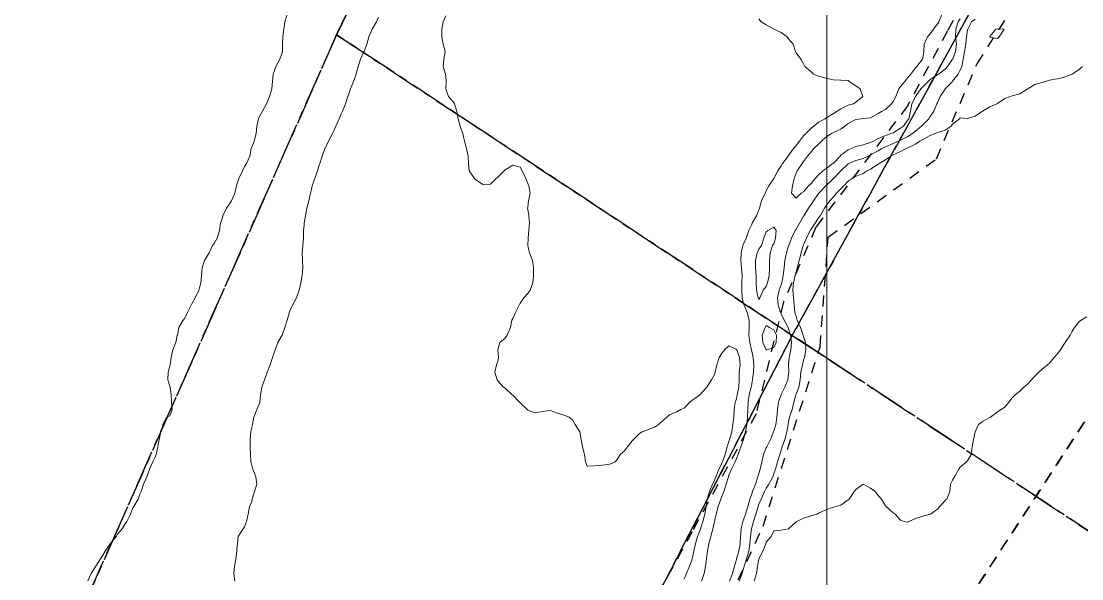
# Model space of a CAD drawing. Header units: centimetres. Extents: x 0 to 642158, y -847 to 649707.
# Drawn here: x 616212.8 to 616283.9, y 620628.4 to 620665.8 of the extents above; entities that cross this region are included whole.
import ezdxf

# ---------------------------------------------------------------- set-up
doc = ezdxf.new("R2010")
doc.units = ezdxf.units.CM
doc.header["$MEASUREMENT"] = 0
doc.linetypes.add('CENTERX2', pattern=[4, 2.5, -0.5, 0.5, -0.5])
doc.linetypes.add('JIS_02_0.7', pattern=[1.35, 0.75, -0.6])
for name, color, linetype, lineweight in [('MEV_grille', 254, 'Continuous', 9), ('WAL_parcellaire agricole', 7, 'JIS_02_0.7', 25), ('WAL_topographie 0.5', 253, 'Continuous', 20)]:
    doc.layers.add(name, color=color, linetype=linetype, lineweight=lineweight)
doc.layers.add('SPW_parcellaire cadastral', color=7, linetype='CENTERX2', lineweight=25, true_color=0xff0542)

# ---------------------------------------------------------------- blocks, each defined once
blk = doc.blocks.new('*U112')
at = {"layer": 'MEV_grille', "transparency": 33554687}
blk.add_lwpolyline([(0, 1825.476), (0, -1825.476)], dxfattribs=at)
blk = doc.blocks.new('*U113')
at = {"layer": 'MEV_grille', "color": 0, "linetype": 'ByBlock', "lineweight": -2, "transparency": 16777216}
blk.add_blockref('*U112', (900, 0), dxfattribs=at)

msp = doc.modelspace()

# ---------------------------------------------------------------- linework, layer by layer
at = {"layer": 'SPW_parcellaire cadastral'}
for points in [[(616233.938, 620664.885), (616202.718, 620594.404), (616193.653, 620578.812), (616059.536, 620788.639), (616090.293, 620793.326), (616104.658, 620794.238), (616137.678, 620793.39), (616165.865, 620749.948), (616245.087, 620688.12), (616233.938, 620664.885)], [(616233.938, 620664.885), (616245.087, 620688.12), (616256.709, 620706.96), (616260.247, 620704.119), (616286.04, 620683.905), (616266.431, 620648.245), (616264.497, 620644.728), (616233.938, 620664.885)], [(616341.973, 620593.577), (616267.003, 620643.075), (616264.497, 620644.728), (616266.431, 620648.245), (616286.04, 620683.905), (616365.994, 620621.357), (616353.954, 620608.374), (616341.973, 620593.577)], [(616233.938, 620664.885), (616264.497, 620644.728), (616234.891, 620587.631), (616229.797, 620577.554), (616202.718, 620594.404), (616233.938, 620664.885)], [(616341.973, 620593.577), (616295.418, 620535.924), (616265.328, 620555.01), (616238.886, 620571.786), (616236.432, 620573.367), (616234.338, 620574.673), (616229.797, 620577.554), (616234.891, 620587.631), (616264.497, 620644.728), (616267.003, 620643.075), (616341.973, 620593.577)]]:
    msp.add_lwpolyline(points, dxfattribs=at)
at = {"layer": 'WAL_parcellaire agricole'}
for points in [[(616052.891, 620793.615), (616133.223, 620798.458), (616172.383, 620852.629), (616251.222, 620803.638), (616254.888, 620802.306), (616255.997, 620774.617), (616257.4, 620703.807), (616283.569, 620681.31), (616274.904, 620665.143), (616272.238, 620660.142), (616266.073, 620651.975), (616263.907, 620646.975), (616262.074, 620639.475), (616257.786, 620631.565), (616227.415, 620576.971), (616199.663, 620598.301), (616185.082, 620583.966), (616052.891, 620793.615)], [(616287.653, 620679.686), (616303.279, 620668.313), (616259.287, 620600.933), (616248.664, 620583.807), (616242.083, 620565.973), (616233.291, 620571.43), (616233.79, 620575.055), (616243.788, 620593.931), (616244.663, 620598.806), (616247.662, 620601.682), (616249.537, 620607.057), (616252.411, 620609.932), (616262.533, 620631.933), (616266.359, 620643.961), (616266.906, 620651.309), (616274.155, 620656.559), (616276.883, 620662.936), (616287.653, 620679.686)], [(616141.274, 620365.797), (616180.602, 620411.801), (616201.931, 620443.553), (616224.178, 620472.805), (616228.426, 620487.806), (616231.923, 620510.306), (616242.083, 620565.973), (616248.664, 620583.807), (616259.287, 620600.933), (616303.279, 620668.313), (616366.784, 620618.445), (616356.911, 620606.444), (616410.666, 620553.326), (616451.671, 620512.331)]]:
    msp.add_lwpolyline(points, dxfattribs=at)
at = {"layer": 'WAL_topographie 0.5'}
for points in [[(616230.618, 620666.25), (616230.471, 620665.75), (616230.398, 620665.25), (616230.321, 620664.75), (616230.305, 620664.25), (616230.307, 620663.75), (616230.25, 620663.56), (616230.13, 620663.25), (616229.852, 620662.75), (616229.75, 620662.427), (616229.689, 620662.25), (616229.634, 620661.75), (616229.588, 620661.25), (616229.431, 620660.75), (616229.25, 620660.303), (616229.229, 620660.25), (616228.963, 620659.75), (616228.75, 620659.367), (616228.698, 620659.25), (616228.579, 620658.75), (616228.547, 620658.25), (616228.413, 620657.75), (616228.25, 620657.345), (616228.202, 620657.25), (616228.121, 620656.75), (616227.893, 620656.25), (616227.75, 620656.04), (616227.619, 620655.75), (616227.377, 620655.25), (616227.25, 620654.844), (616227.225, 620654.75), (616227.103, 620654.25), (616226.896, 620653.75), (616226.75, 620653.556), (616226.542, 620653.25), (616226.315, 620652.75), (616226.25, 620652.539), (616226.16, 620652.25), (616226.092, 620651.75), (616225.928, 620651.25), (616225.75, 620650.941), (616225.623, 620650.75), (616225.382, 620650.25), (616225.25, 620650.044), (616225.078, 620649.75), (616224.909, 620649.25), (616224.874, 620648.75), (616224.834, 620648.25), (616224.75, 620647.904), (616224.696, 620647.75), (616224.449, 620647.25), (616224.25, 620646.878), (616224.174, 620646.75), (616223.937, 620646.25), (616223.75, 620645.875), (616223.642, 620645.75), (616223.348, 620645.25), (616223.259, 620644.75), (616223.25, 620644.712), (616223.15, 620644.25), (616222.963, 620643.75), (616222.836, 620643.25), (616222.768, 620642.75), (616222.75, 620642.667), (616222.634, 620642.25), (616222.607, 620641.75), (616222.75, 620641.321), (616222.782, 620641.25), (616222.845, 620640.75), (616222.872, 620640.25), (616222.897, 620639.75), (616222.75, 620639.325), (616222.536, 620639.25), (616222.283, 620638.75), (616222.25, 620638.607), (616222.154, 620638.25), (616222.03, 620637.75), (616221.957, 620637.25), (616221.844, 620636.75), (616221.75, 620636.507), (616221.612, 620636.25), (616221.396, 620635.75), (616221.25, 620635.343), (616221.206, 620635.25), (616220.992, 620634.75), (616220.829, 620634.25), (616220.75, 620634.088), (616220.618, 620633.75), (616220.329, 620633.25), (616220.25, 620633.11), (616220.104, 620632.75), (616219.876, 620632.25), (616219.75, 620632.085), (616219.545, 620631.75), (616219.25, 620631.388), (616219.15, 620631.25), (616218.75, 620630.758), (616218.743, 620630.75), (616218.414, 620630.25), (616218.25, 620629.995), (616218.108, 620629.75), (616217.791, 620629.25), (616217.75, 620629.188), (616217.486, 620628.75), (616217.25, 620628.271)], [(616236.75, 620666.069), (616236.604, 620665.75), (616236.313, 620665.25), (616236.25, 620665.093), (616236.1, 620664.75), (616235.954, 620664.25), (616235.775, 620663.75), (616235.75, 620663.693), (616235.545, 620663.25), (616235.388, 620662.75), (616235.25, 620662.282), (616235.239, 620662.25), (616235.059, 620661.75), (616234.874, 620661.25), (616234.75, 620660.914), (616234.691, 620660.75), (616234.528, 620660.25), (616234.333, 620659.75), (616234.25, 620659.574), (616234.098, 620659.25), (616233.892, 620658.75), (616233.75, 620658.44), (616233.653, 620658.25), (616233.39, 620657.75), (616233.25, 620657.459), (616233.148, 620657.25), (616232.967, 620656.75), (616232.805, 620656.25), (616232.75, 620656.078), (616232.655, 620655.75), (616232.472, 620655.25), (616232.305, 620654.75), (616232.25, 620654.525), (616232.196, 620654.25), (616232.065, 620653.75), (616231.935, 620653.25), (616231.856, 620652.75), (616231.76, 620652.25), (616231.75, 620652.125), (616231.721, 620651.75), (616231.719, 620651.25), (616231.674, 620650.75), (616231.619, 620650.25), (616231.652, 620649.75), (616231.675, 620649.25), (616231.629, 620648.75), (616231.547, 620648.25), (616231.417, 620647.75), (616231.25, 620647.25), (616231.25, 620647.25), (616230.974, 620646.75), (616230.761, 620646.25), (616230.75, 620646.221), (616230.627, 620645.75), (616230.469, 620645.25), (616230.279, 620644.75), (616230.25, 620644.681), (616230.005, 620644.25), (616229.819, 620643.75), (616229.75, 620643.55), (616229.643, 620643.25), (616229.478, 620642.75), (616229.287, 620642.25), (616229.25, 620642.163), (616229.089, 620641.75), (616228.917, 620641.25), (616228.841, 620640.75), (616228.798, 620640.25), (616228.75, 620640.104), (616228.58, 620639.75), (616228.375, 620639.25), (616228.286, 620638.75), (616228.25, 620638.568), (616228.187, 620638.25), (616228.135, 620637.75), (616228.136, 620637.25), (616228.161, 620636.75), (616228.194, 620636.25), (616228.25, 620636.028), (616228.324, 620635.75), (616228.526, 620635.25), (616228.577, 620634.75), (616228.429, 620634.25), (616228.28, 620633.75), (616228.25, 620633.583), (616228.096, 620633.25), (616228.015, 620632.75), (616227.896, 620632.25), (616227.75, 620631.9), (616227.667, 620631.75), (616227.333, 620631.25), (616227.283, 620630.75), (616227.25, 620630.417), (616227.239, 620630.25), (616227.174, 620629.75), (616227.093, 620629.25), (616227.046, 620628.75), (616227.102, 620628.25)], [(616241.25, 620666.139), (616241.091, 620665.75), (616240.988, 620665.25), (616240.988, 620664.75), (616241.079, 620664.25), (616241.213, 620663.75), (616241.12, 620663.25), (616241.089, 620662.75), (616241.233, 620662.25), (616241.25, 620662.083), (616241.29, 620661.75), (616241.25, 620661.25), (616241.442, 620660.75), (616241.75, 620660.386), (616241.831, 620660.25), (616242.007, 620659.75), (616242.089, 620659.25), (616242.225, 620658.75), (616242.25, 620658.694), (616242.398, 620658.25), (616242.521, 620657.75), (616242.636, 620657.25), (616242.75, 620656.75), (616242.75, 620656.75), (616242.788, 620656.25), (616242.826, 620655.75), (616243.176, 620655.25), (616243.25, 620655.183), (616243.75, 620654.85), (616244.25, 620654.855), (616244.645, 620655.25), (616244.75, 620655.33), (616245.179, 620655.75), (616245.25, 620655.815), (616245.75, 620656.14), (616246.25, 620656), (616246.387, 620655.75), (616246.615, 620655.25), (616246.75, 620654.908), (616246.82, 620654.75), (616246.917, 620654.25), (616246.811, 620653.75), (616246.75, 620653.333), (616246.739, 620653.25), (616246.75, 620653.188), (616246.833, 620652.75), (616246.872, 620652.25), (616246.838, 620651.75), (616246.785, 620651.25), (616246.75, 620650.75), (616246.871, 620650.25), (616247.062, 620649.75), (616247.141, 620649.25), (616247.141, 620648.75), (616247.089, 620648.25), (616246.917, 620647.75), (616246.75, 620647.523), (616246.489, 620647.25), (616246.25, 620646.883), (616246.179, 620646.75), (616245.933, 620646.25), (616245.75, 620645.857), (616245.69, 620645.75), (616245.59, 620645.25), (616245.38, 620644.75), (616245.25, 620644.55), (616244.875, 620644.25), (616244.75, 620643.75), (616244.803, 620643.25), (616244.75, 620643), (616244.659, 620642.75), (616244.55, 620642.25), (616244.7, 620641.75), (616244.75, 620641.688), (616245.139, 620641.25), (616245.25, 620641.183), (616245.714, 620640.75), (616245.75, 620640.724), (616246.2, 620640.25), (616246.25, 620640.2), (616246.724, 620639.75), (616246.75, 620639.722), (616247.25, 620639.539), (616247.75, 620639.631), (616248.25, 620639.687), (616248.75, 620639.521), (616249.25, 620639.359), (616249.528, 620639.25), (616249.75, 620639.068), (616249.945, 620638.75), (616250.25, 620638.25), (616250.25, 620638.25), (616250.333, 620637.75), (616250.417, 620637.25), (616250.558, 620636.75), (616250.617, 620636.25), (616250.75, 620635.964), (616251.25, 620635.975), (616251.75, 620636.03), (616252.25, 620636.083), (616252.607, 620636.25), (616252.75, 620636.393), (616252.958, 620636.75), (616253.25, 620636.984), (616253.45, 620637.25), (616253.75, 620637.65), (616253.85, 620637.75), (616254.25, 620638.15), (616254.417, 620638.25), (616254.75, 620638.375), (616255.25, 620638.583), (616255.517, 620638.75), (616255.75, 620638.956), (616256.083, 620639.25), (616256.25, 620639.406), (616256.75, 620639.611), (616257.027, 620639.75), (616257.25, 620639.841), (616257.625, 620640.25), (616257.75, 620640.357), (616258.25, 620640.705), (616258.301, 620640.75), (616258.75, 620641.223), (616258.768, 620641.25), (616259.071, 620641.75), (616259.25, 620642.053), (616259.324, 620642.25), (616259.43, 620642.75), (616259.58, 620643.25), (616259.75, 620643.493), (616259.952, 620643.75), (616260.25, 620644.036), (616260.75, 620643.785), (616260.765, 620643.75), (616260.947, 620643.25), (616260.994, 620642.75), (616260.933, 620642.25), (616260.933, 620641.75), (616260.904, 620641.25), (616260.798, 620640.75), (616260.75, 620640.469), (616260.67, 620640.25), (616260.606, 620639.75), (616260.567, 620639.25), (616260.518, 620638.75), (616260.431, 620638.25), (616260.288, 620637.75), (616260.25, 620637.615), (616260.123, 620637.25), (616259.989, 620636.75), (616259.822, 620636.25), (616259.75, 620636.087), (616259.578, 620635.75), (616259.362, 620635.25), (616259.25, 620634.947), (616259.149, 620634.75), (616258.94, 620634.25), (616258.792, 620633.75), (616258.75, 620633.466), (616258.714, 620633.25), (616258.632, 620632.75), (616258.502, 620632.25), (616258.331, 620631.75), (616258.25, 620631.511), (616258.135, 620631.25), (616257.994, 620630.75), (616257.891, 620630.25), (616257.778, 620629.75), (616257.75, 620629.645), (616257.605, 620629.25), (616257.403, 620628.75), (616257.25, 620628.405)], [(616262.25, 620665.938), (616262.4, 620665.75), (616262.75, 620665.544), (616263.25, 620665.25), (616263.25, 620665.25), (616263.75, 620665.028), (616264.145, 620664.75), (616264.25, 620664.607), (616264.544, 620664.25), (616264.704, 620663.75), (616264.75, 620663.659), (616265.071, 620663.25), (616265.25, 620662.938), (616265.344, 620662.75), (616265.75, 620662.389), (616265.917, 620662.25), (616266.25, 620662.107), (616266.75, 620661.971), (616267.25, 620661.852), (616267.75, 620661.833), (616268.25, 620661.806), (616268.304, 620661.75), (616268.75, 620661.461), (616269.05, 620661.25), (616269.217, 620660.75), (616268.75, 620660.368), (616268.601, 620660.25), (616268.25, 620660.151), (616267.75, 620659.916), (616267.498, 620659.75), (616267.25, 620659.6), (616266.75, 620659.284), (616266.695, 620659.25), (616266.25, 620659.027), (616265.929, 620658.75), (616265.75, 620658.61), (616265.402, 620658.25), (616265.25, 620658.099), (616264.968, 620657.75), (616264.75, 620657.449), (616264.571, 620657.25), (616264.25, 620656.779), (616264.225, 620656.75), (616263.837, 620656.25), (616263.75, 620656.092), (616263.517, 620655.75), (616263.252, 620655.25), (616263.25, 620655.246), (616262.918, 620654.75), (616262.75, 620654.422), (616262.667, 620654.25), (616262.434, 620653.75), (616262.29, 620653.25), (616262.25, 620653.14), (616262.087, 620652.75), (616261.807, 620652.25), (616261.75, 620652.114), (616261.585, 620651.75), (616261.396, 620651.25), (616261.25, 620650.904), (616261.171, 620650.75), (616261.058, 620650.25), (616261.043, 620649.75), (616261.078, 620649.25), (616261.127, 620648.75), (616261.119, 620648.25), (616261.11, 620647.75), (616261.135, 620647.25), (616261.25, 620646.784), (616261.258, 620646.75), (616261.463, 620646.25), (616261.599, 620645.75), (616261.592, 620645.25), (616261.576, 620644.75), (616261.64, 620644.25), (616261.75, 620643.755), (616261.751, 620643.75), (616261.866, 620643.25), (616261.926, 620642.75), (616261.895, 620642.25), (616261.828, 620641.75), (616261.75, 620641.346), (616261.734, 620641.25), (616261.606, 620640.75), (616261.525, 620640.25), (616261.505, 620639.75), (616261.486, 620639.25), (616261.436, 620638.75), (616261.356, 620638.25), (616261.25, 620637.833), (616261.227, 620637.75), (616261.045, 620637.25), (616260.873, 620636.75), (616260.75, 620636.467), (616260.662, 620636.25), (616260.428, 620635.75), (616260.25, 620635.349), (616260.206, 620635.25), (616260.054, 620634.75), (616259.905, 620634.25), (616259.75, 620633.866), (616259.705, 620633.75), (616259.526, 620633.25), (616259.391, 620632.75), (616259.27, 620632.25), (616259.25, 620632.164), (616259.158, 620631.75), (616259.026, 620631.25), (616258.903, 620630.75), (616258.817, 620630.25), (616258.75, 620629.803), (616258.743, 620629.75), (616258.68, 620629.25), (616258.589, 620628.75), (616258.417, 620628.25)], [(616260.283, 620628.25), (616260.487, 620628.75), (616260.623, 620629.25), (616260.75, 620629.699), (616260.762, 620629.75), (616260.9, 620630.25), (616260.994, 620630.75), (616261.026, 620631.25), (616261.063, 620631.75), (616261.181, 620632.25), (616261.25, 620632.419), (616261.368, 620632.75), (616261.514, 620633.25), (616261.65, 620633.75), (616261.75, 620634.027), (616261.83, 620634.25), (616262.017, 620634.75), (616262.188, 620635.25), (616262.25, 620635.456), (616262.344, 620635.75), (616262.451, 620636.25), (616262.564, 620636.75), (616262.75, 620637.179), (616262.781, 620637.25), (616263.035, 620637.75), (616263.234, 620638.25), (616263.25, 620638.306), (616263.383, 620638.75), (616263.457, 620639.25), (616263.503, 620639.75), (616263.562, 620640.25), (616263.742, 620640.75), (616263.75, 620640.763), (616263.996, 620641.25), (616264.195, 620641.75), (616264.25, 620642.143), (616264.263, 620642.25), (616264.25, 620642.75), (616264.25, 620642.75), (616264.25, 620642.75), (616264.281, 620643.25), (616264.407, 620643.75), (616264.453, 620644.25), (616264.378, 620644.75), (616264.25, 620645.171), (616264.222, 620645.25), (616263.95, 620645.75), (616263.75, 620646.168), (616263.712, 620646.25), (616263.552, 620646.75), (616263.502, 620647.25), (616263.623, 620647.75), (616263.75, 620648.116), (616263.79, 620648.25), (616263.894, 620648.75), (616263.947, 620649.25), (616263.993, 620649.75), (616264.097, 620650.25), (616264.25, 620650.729), (616264.257, 620650.75), (616264.452, 620651.25), (616264.694, 620651.75), (616264.75, 620651.848), (616264.975, 620652.25), (616265.25, 620652.715), (616265.272, 620652.75), (616265.587, 620653.25), (616265.75, 620653.495), (616265.912, 620653.75), (616266.25, 620654.232), (616266.265, 620654.25), (616266.743, 620654.75), (616266.75, 620654.757), (616267.25, 620655.239), (616267.26, 620655.25), (616267.74, 620655.75), (616267.75, 620655.76), (616268.25, 620656.23), (616268.291, 620656.25), (616268.75, 620656.447), (616269.25, 620656.59), (616269.577, 620656.75), (616269.75, 620656.83), (616270.25, 620657.103), (616270.497, 620657.25), (616270.75, 620657.377), (616271.25, 620657.595), (616271.611, 620657.75), (616271.75, 620657.811), (616272.25, 620658.066), (616272.555, 620658.25), (616272.75, 620658.407), (616273.17, 620658.75), (616273.25, 620658.853), (616273.66, 620659.25), (616273.75, 620659.397), (616273.991, 620659.75), (616274.196, 620660.25), (616274.25, 620660.368), (616274.417, 620660.75), (616274.75, 620661.238), (616274.757, 620661.25), (616275.236, 620661.75), (616275.25, 620661.762), (616275.613, 620662.25), (616275.75, 620662.511), (616275.86, 620662.75), (616275.946, 620663.25), (616276.045, 620663.75), (616276.136, 620664.25), (616276.176, 620664.75), (616276.25, 620665.211), (616276.259, 620665.25), (616276.521, 620665.75), (616276.75, 620665.928)], [(616274.529, 620666.25), (616274.315, 620665.75), (616274.25, 620665.647), (616273.955, 620665.25), (616273.75, 620664.944), (616273.565, 620664.75), (616273.338, 620664.25), (616273.316, 620663.75), (616273.25, 620663.324), (616273.237, 620663.25), (616272.84, 620662.75), (616272.75, 620662.664), (616272.442, 620662.25), (616272.25, 620662.005), (616272.035, 620661.75), (616271.75, 620661.418), (616271.64, 620661.25), (616271.436, 620660.75), (616271.25, 620660.409), (616271.159, 620660.25), (616270.75, 620659.863), (616270.522, 620659.75), (616270.25, 620659.593), (616269.75, 620659.319), (616269.25, 620659.263), (616269.122, 620659.25), (616268.75, 620659.208), (616268.25, 620658.924), (616268.017, 620658.75), (616267.75, 620658.547), (616267.25, 620658.332), (616267.114, 620658.25), (616266.75, 620658.014), (616266.444, 620657.75), (616266.25, 620657.556), (616265.934, 620657.25), (616265.75, 620657.027), (616265.522, 620656.75), (616265.25, 620656.385), (616265.155, 620656.25), (616264.822, 620655.75), (616264.75, 620655.594), (616264.622, 620655.25), (616264.518, 620654.75), (616264.433, 620654.25), (616264.75, 620653.922), (616265.081, 620654.25), (616265.25, 620654.347), (616265.571, 620654.75), (616265.75, 620654.917), (616266.023, 620655.25), (616266.25, 620655.499), (616266.548, 620655.75), (616266.75, 620655.882), (616267.218, 620656.25), (616267.25, 620656.276), (616267.698, 620656.75), (616267.75, 620656.801), (616268.25, 620657.166), (616268.473, 620657.25), (616268.75, 620657.379), (616269.25, 620657.508), (616269.75, 620657.668), (616269.94, 620657.75), (616270.25, 620657.922), (616270.75, 620658.12), (616271.15, 620658.25), (616271.25, 620658.303), (616271.75, 620658.61), (616271.947, 620658.75), (616272.25, 620659.17), (616272.303, 620659.25), (616272.422, 620659.75), (616272.503, 620660.25), (616272.75, 620660.727), (616272.762, 620660.75), (616273.117, 620661.25), (616273.25, 620661.38), (616273.61, 620661.75), (616273.75, 620661.874), (616274.25, 620662.219), (616274.298, 620662.25), (616274.75, 620662.567), (616274.912, 620662.75), (616275.25, 620663.239), (616275.254, 620663.25), (616275.447, 620663.75), (616275.506, 620664.25), (616275.449, 620664.75), (616275.469, 620665.25), (616275.61, 620665.75), (616275.75, 620665.948)], [(616278.377, 620664.75), (616278.25, 620664.636), (616277.75, 620664.724), (616277.741, 620664.75), (616277.75, 620664.766), (616278.14, 620665.25), (616278.25, 620665.289), (616278.697, 620665.25), (616278.377, 620664.75)], [(616260.937, 620628.25), (616261.136, 620628.75), (616261.25, 620629.164), (616261.277, 620629.25), (616261.431, 620629.75), (616261.574, 620630.25), (616261.657, 620630.75), (616261.693, 620631.25), (616261.749, 620631.75), (616261.75, 620631.753), (616261.9, 620632.25), (616262.061, 620632.75), (616262.202, 620633.25), (616262.25, 620633.408), (616262.397, 620633.75), (616262.638, 620634.25), (616262.75, 620634.478), (616262.924, 620634.75), (616263.183, 620635.25), (616263.25, 620635.449), (616263.376, 620635.75), (616263.51, 620636.25), (616263.654, 620636.75), (616263.75, 620637.041), (616263.818, 620637.25), (616263.985, 620637.75), (616264.13, 620638.25), (616264.218, 620638.75), (616264.25, 620638.951), (616264.315, 620639.25), (616264.48, 620639.75), (616264.607, 620640.25), (616264.735, 620640.75), (616264.75, 620640.79), (616264.932, 620641.25), (616265.022, 620641.75), (616265.077, 620642.25), (616265.169, 620642.75), (616265.25, 620643.061), (616265.31, 620643.25), (616265.409, 620643.75), (616265.385, 620644.25), (616265.25, 620644.651), (616265.225, 620644.75), (616265.039, 620645.25), (616264.825, 620645.75), (616264.75, 620646.006), (616264.676, 620646.25), (616264.631, 620646.75), (616264.58, 620647.25), (616264.535, 620647.75), (616264.582, 620648.25), (616264.695, 620648.75), (616264.75, 620648.987), (616264.833, 620649.25), (616264.962, 620649.75), (616265.085, 620650.25), (616265.229, 620650.75), (616265.25, 620650.804), (616265.445, 620651.25), (616265.686, 620651.75), (616265.75, 620651.855), (616266.02, 620652.25), (616266.25, 620652.61), (616266.356, 620652.75), (616266.663, 620653.25), (616266.75, 620653.387), (616267.021, 620653.75), (616267.25, 620654.014), (616267.47, 620654.25), (616267.75, 620654.549), (616267.944, 620654.75), (616268.25, 620655.061), (616268.5, 620655.25), (616268.75, 620655.401), (616269.25, 620655.582), (616269.521, 620655.75), (616269.75, 620655.865), (616270.25, 620656.203), (616270.322, 620656.25), (616270.75, 620656.506), (616271.101, 620656.75), (616271.25, 620656.832), (616271.75, 620657.053), (616272.131, 620657.25), (616272.25, 620657.299), (616272.75, 620657.552), (616273.059, 620657.75), (616273.25, 620657.857), (616273.75, 620658.123), (616274.064, 620658.25), (616274.25, 620658.332), (616274.75, 620658.495), (616275.141, 620658.75), (616275.25, 620658.891), (616275.71, 620659.25), (616275.75, 620659.321), (616276.25, 620659.275), (616276.75, 620659.422), (616277.25, 620659.75), (616277.25, 620659.75), (616277.75, 620660.038), (616278.213, 620660.25), (616278.25, 620660.275), (616278.75, 620660.61), (616279.125, 620660.75), (616279.25, 620660.797), (616279.75, 620660.912), (616280.25, 620661.23), (616280.281, 620661.25), (616280.75, 620661.538), (616281.25, 620661.683), (616281.45, 620661.75), (616281.75, 620661.831), (616282.25, 620661.936), (616282.75, 620662.044), (616283.25, 620662.237), (616283.274, 620662.25), (616283.75, 620662.583), (616283.95, 620662.75)], [(616262.25, 620647.129), (616262.324, 620647.25), (616262.542, 620647.75), (616262.75, 620648.01), (616262.835, 620648.25), (616262.949, 620648.75), (616262.975, 620649.25), (616262.976, 620649.75), (616263.004, 620650.25), (616263.175, 620650.75), (616263.25, 620650.856), (616263.362, 620651.25), (616263.408, 620651.75), (616263.25, 620651.973), (616262.865, 620651.75), (616262.75, 620651.673), (616262.589, 620651.25), (616262.436, 620650.75), (616262.25, 620650.508), (616262.149, 620650.25), (616262.03, 620649.75), (616262.023, 620649.25), (616262.063, 620648.75), (616262.072, 620648.25), (616262.092, 620647.75), (616262.204, 620647.25), (616262.25, 620647.129)], [(616261.928, 620628.25), (616262.089, 620628.75), (616262.168, 620629.25), (616262.25, 620629.716), (616262.262, 620629.75), (616262.514, 620630.25), (616262.718, 620630.75), (616262.75, 620630.865), (616263.071, 620631.25), (616263.25, 620631.618), (616263.75, 620631.663), (616264.25, 620631.75), (616264.25, 620631.75), (616264.75, 620632.22), (616264.79, 620632.25), (616265.25, 620632.471), (616265.75, 620632.627), (616266.139, 620632.75), (616266.25, 620632.795), (616266.75, 620633.034), (616267.25, 620633.206), (616267.438, 620633.25), (616267.75, 620633.333), (616268.25, 620633.694), (616268.313, 620633.75), (616268.637, 620634.25), (616268.75, 620634.385), (616269.25, 620634.75), (616269.25, 620634.75), (616269.25, 620634.75), (616269.75, 620634.471), (616270.05, 620634.25), (616270.25, 620633.987), (616270.487, 620633.75), (616270.75, 620633.296), (616270.796, 620633.25), (616271.25, 620632.833), (616271.393, 620632.75), (616271.75, 620632.333), (616272, 620632.25), (616272.25, 620632.2), (616272.306, 620632.25), (616272.75, 620632.45), (616273.25, 620632.595), (616273.75, 620632.736), (616273.771, 620632.75), (616274.25, 620633.088), (616274.395, 620633.25), (616274.75, 620633.647), (616274.859, 620633.75), (616275.068, 620634.25), (616275.107, 620634.75), (616275.25, 620635.016), (616275.363, 620635.25), (616275.659, 620635.75), (616275.75, 620635.881), (616276.175, 620636.25), (616276.25, 620636.325), (616276.5, 620636.75), (616276.55, 620637.25), (616276.637, 620637.75), (616276.75, 620638.25), (616276.75, 620638.25), (616276.988, 620638.75), (616277.25, 620638.954), (616277.75, 620639.228), (616277.778, 620639.25), (616278.25, 620639.59), (616278.5, 620639.75), (616278.75, 620639.917), (616279.017, 620640.25), (616279.25, 620640.542), (616279.442, 620640.75), (616279.75, 620640.993), (616280.033, 620641.25), (616280.25, 620641.441), (616280.534, 620641.75), (616280.75, 620641.985), (616281.023, 620642.25), (616281.25, 620642.464), (616281.62, 620642.75), (616281.75, 620642.871), (616282.064, 620643.25), (616282.25, 620643.46), (616282.487, 620643.75), (616282.75, 620644.185), (616282.795, 620644.25), (616283.141, 620644.75), (616283.25, 620644.956), (616283.411, 620645.25), (616283.75, 620645.67), (616283.868, 620645.75), (616284.25, 620645.967)], [(616262.75, 620643.734), (616262.782, 620643.75), (616263.25, 620643.92), (616263.419, 620644.25), (616263.431, 620644.75), (616263.25, 620645.098), (616262.964, 620645.25), (616262.75, 620645.386), (616262.67, 620645.25), (616262.472, 620644.75), (616262.52, 620644.25), (616262.743, 620643.75), (616262.75, 620643.734)]]:
    msp.add_lwpolyline(points, dxfattribs=at)

# ---------------------------------------------------------------- block references
at = {"layer": 'MEV_grille', "transparency": 33554687}
msp.add_blockref('*U113', (615366.814, 620593.644), dxfattribs=at)

doc.saveas('drawing.dxf')
